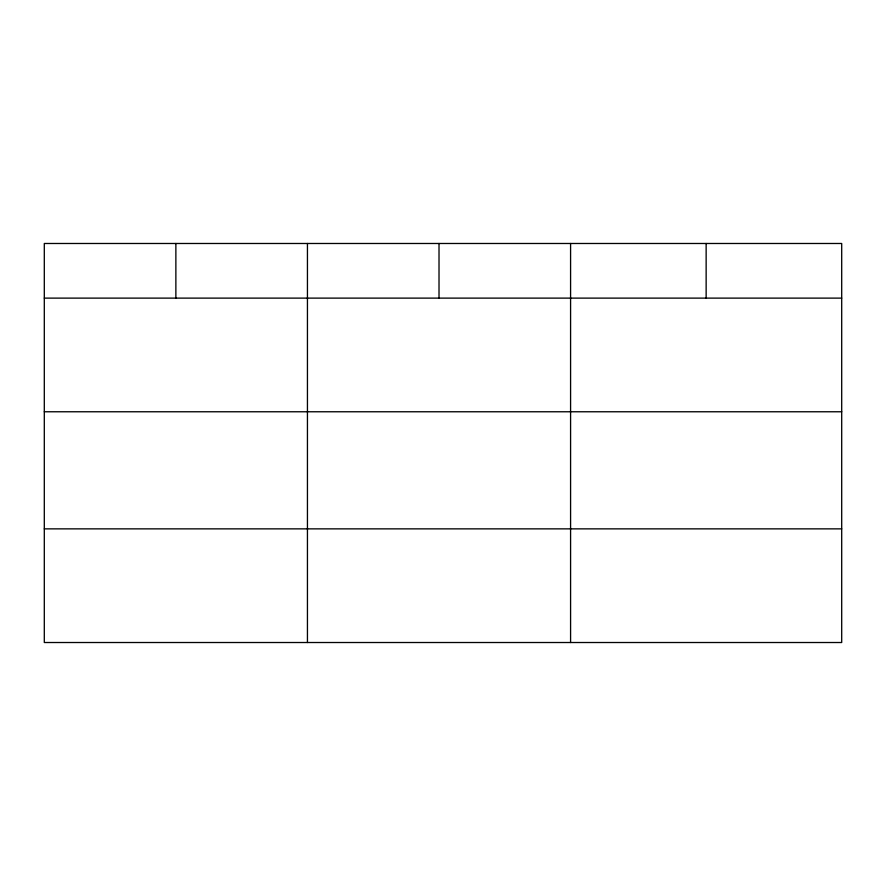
<?xml version="1.0" encoding="UTF-8"?>
<svg xmlns="http://www.w3.org/2000/svg" width="886" height="886" viewBox="0 0 886 886"><rect width="100%" height="100%" fill="white"/><g stroke="black" fill="none" stroke-linecap="round" stroke-linejoin="round"><path stroke-width="1.33" d="M841.7 411.768L841.7 243.484L44.3 243.484L44.3 642.516L841.7 642.516L841.7 411.768L44.3 411.768M44.3 298.117L841.7 298.117M44.3 528.864L841.7 528.864M706.142 243.484L706.142 298.117M570.584 243.484L570.584 642.516M439.013 243.484L439.013 298.117M307.442 243.484L307.442 642.516M175.871 243.484L175.871 298.117"/></g></svg>
